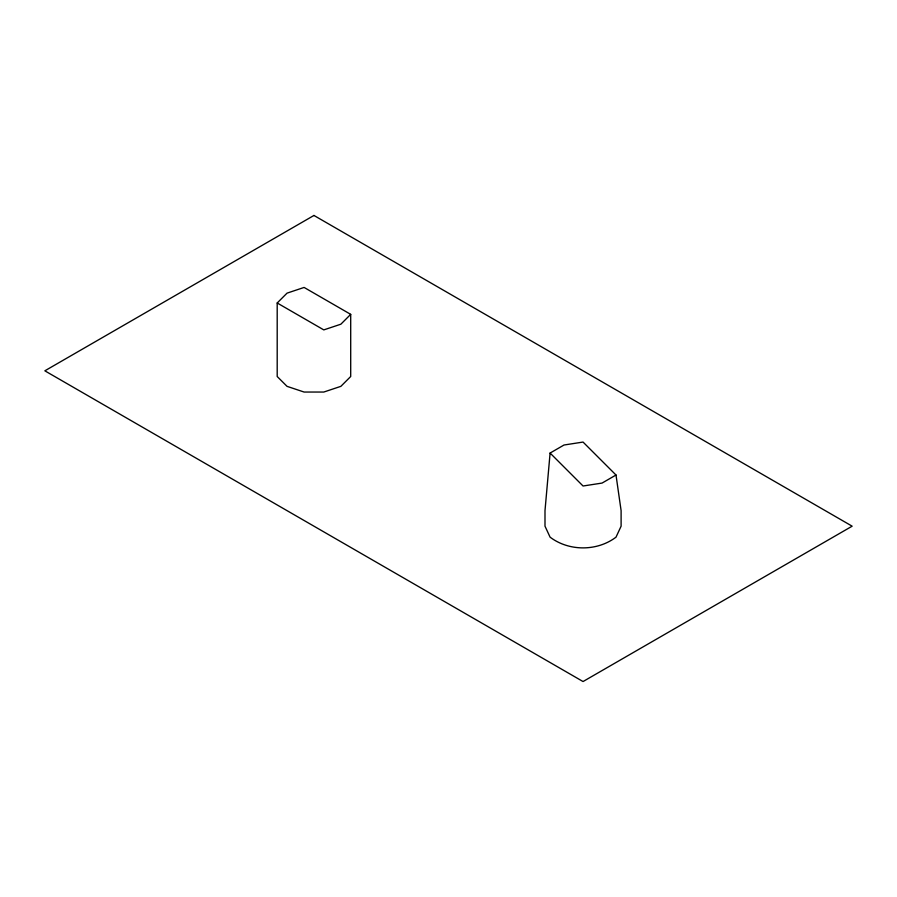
<?xml version="1.0" encoding="UTF-8"?>
<svg xmlns="http://www.w3.org/2000/svg" width="897" height="897" viewBox="0 0 897 897"><rect width="100%" height="100%" fill="white"/><g stroke="black" fill="none" stroke-linecap="round" stroke-linejoin="round"><path stroke-width="1.35" d="M550.096 453.052L544.995 510.64L544.995 526.18L550.096 537.168C568.978 551.453 597.122 551.453 616.004 537.168L621.105 526.18L621.105 510.64L616.004 475.018L583.05 442.064L564.022 445.013L550.096 453.052L583.05 486.006L602.078 483.068L616.004 475.018M277.195 302.984L287.04 293.14L304.105 287.444L350.705 314.354L350.705 376.505L340.86 386.349L323.795 392.045L304.105 392.045L287.04 386.349L277.195 376.505L277.195 302.984L323.795 329.894L340.86 324.209L350.705 314.354M313.95 215.459L44.85 370.82L583.05 681.541L852.15 526.18L313.95 215.459"/></g></svg>
